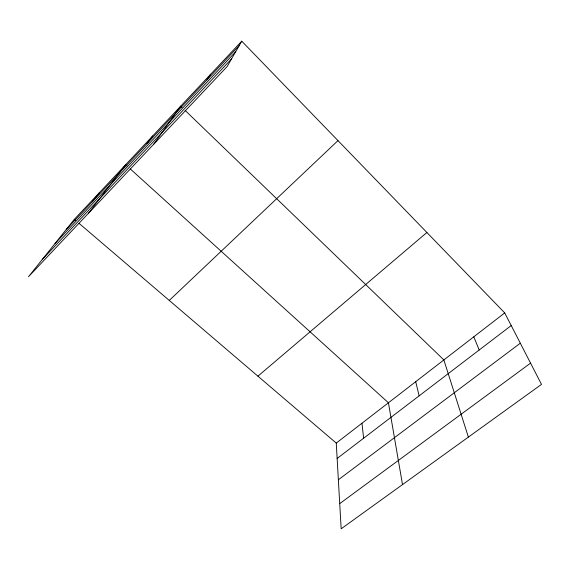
<?xml version="1.0" encoding="UTF-8"?>
<svg xmlns="http://www.w3.org/2000/svg" width="570" height="570" viewBox="0 0 570 570"><rect width="100%" height="100%" fill="white"/><g stroke="black" fill="none" stroke-linecap="round" stroke-linejoin="round"><path stroke-width="0.85" d="M241.751 41.182L227.138 66.562L28.5 276.728L74.342 219.329L241.751 41.182L504.714 312.909L541.5 384.38L341.166 528.817L336.257 443.097L79.073 223.369M206.995 79.829L210.643 74.285M153.636 144.331L180.697 106.155L181.972 107.388M147.053 143.547L152.682 135.959M88.421 213.33L125.657 164.723L126.96 165.906M92.254 201.801L99.558 192.496M66.298 229.397L239.236 45.55M55.012 243.533L235.674 51.742M42.223 259.549L231.584 58.845M169.262 300.426L337.982 140.612M257.911 376.164L426.894 232.489M336.257 443.097L504.714 312.909M337.134 458.458L511.219 325.548M338.359 479.783L520.31 343.211M339.72 503.624L530.563 363.126M74.342 219.329L75.696 220.483M130.224 168.87L388.434 402.776L402.513 484.586M185.172 110.473L443.866 359.934L468.376 437.097M473.791 336.806L479.192 350.001M415.722 381.686L419.128 395.858M361.957 423.232L363.624 438.237"/></g></svg>
